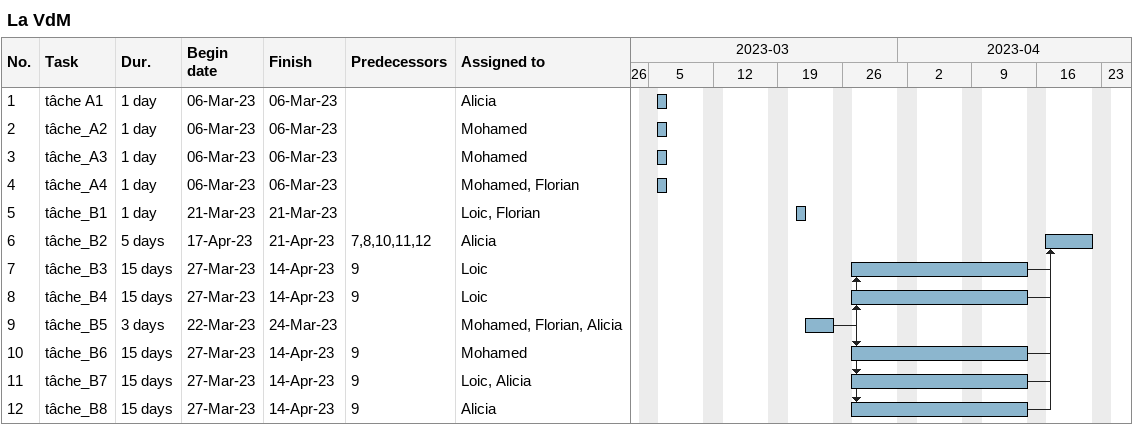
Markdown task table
La VdM

| ID | Task | Duration | Start | Finish | Predecessors | Resources |
|---|---|---|---|---|---|---|
| 1 | tâche A1 | 1d | 2023-03-06 | 2023-03-06 |  | Alicia |
| 2 | tâche_A2 | 1d | 2023-03-06 | 2023-03-06 |  | Mohamed |
| 3 | tâche_A3 | 1d | 2023-03-06 | 2023-03-06 |  | Mohamed |
| 4 | tâche_A4 | 1d | 2023-03-06 | 2023-03-06 |  | Mohamed, Florian |
| 5 | tâche_B1 | 1d | 2023-03-21 | 2023-03-21 |  | Loic, Florian |
| 6 | tâche_B2 | 5d | 2023-04-17 | 2023-04-21 | 7, 8, 10, 11, 12 | Alicia |
| 7 | tâche_B3 | 15d | 2023-03-27 | 2023-04-14 | 9 | Loic |
| 8 | tâche_B4 | 15d | 2023-03-27 | 2023-04-14 | 9 | Loic |
| 9 | tâche_B5 | 3d | 2023-03-22 | 2023-03-24 |  | Mohamed, Florian, Alicia |
| 10 | tâche_B6 | 15d | 2023-03-27 | 2023-04-14 | 9 | Mohamed |
| 11 | tâche_B7 | 15d | 2023-03-27 | 2023-04-14 | 9 | Loic, Alicia |
| 12 | tâche_B8 | 15d | 2023-03-27 | 2023-04-14 | 9 | Alicia |
